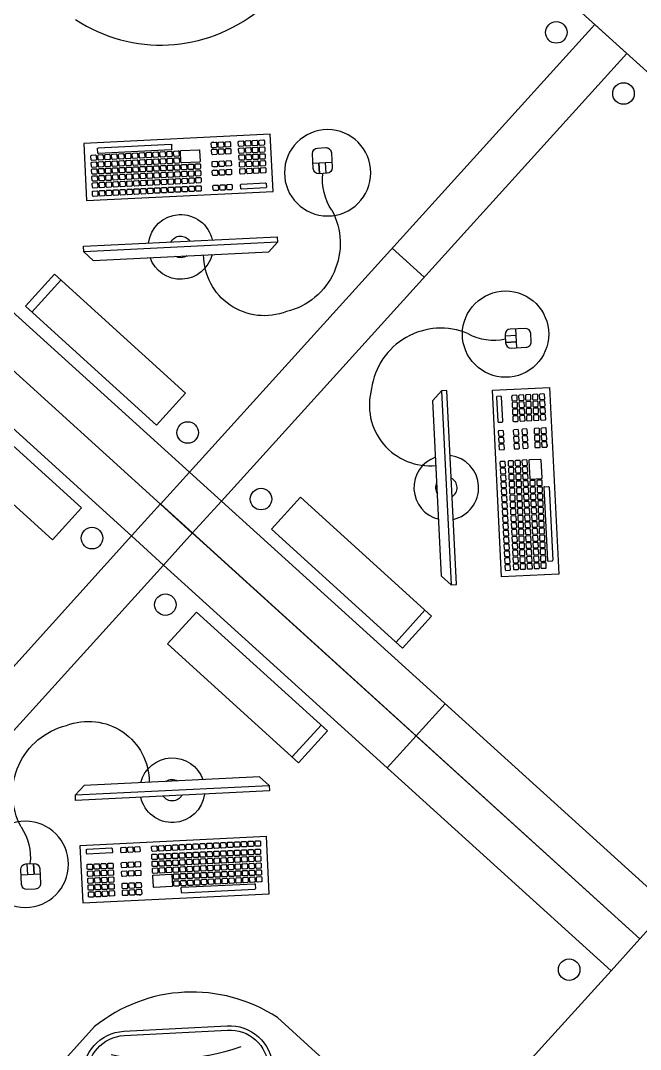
# Model space of a CAD drawing. Header units: millimetres. Extents: x 0 to 86.4, y -30.6 to 19.1.
# Drawn here: x 68.866 to 70.303, y -18.931 to -16.546 of the extents above; entities that cross this region are included whole.
import ezdxf

# ---------------------------------------------------------------- set-up
doc = ezdxf.new("R2010")
doc.units = ezdxf.units.MM
for name, color, linetype in [('AR-EQP', 1, 'Continuous'), ('AR-MOB', 2, 'Continuous'), ('ar-mobiliário 2012', 2, 'Continuous')]:
    doc.layers.add(name, color=color, linetype=linetype)

# ---------------------------------------------------------------- blocks, each defined once
blk = doc.blocks.new('CPU')
at = {"color": 1}
blk.add_line((1.1721, 1.0512), (1.1721, 0.9512), dxfattribs=at)
blk.add_lwpolyline([(0.7821, 0.9512), (1.1921, 0.9512), (1.1921, 1.0512), (0.7821, 1.0512)], close=True, dxfattribs=at)
blk = doc.blocks.new('frde3421')
at = {"color": 2}
for p, q in [((92.9866, 141.9747), (92.9521, 141.9747)), ((92.965, 141.9308), (92.965, 141.9747)), ((92.9396, 141.9622), (92.9396, 141.9433)), ((92.9396, 141.9599), (92.965, 141.9599)), ((92.9396, 141.9445), (92.965, 141.9445)), ((92.965, 141.9445), (92.9396, 141.9445)), ((92.9991, 141.9433), (92.9991, 141.9622)), ((92.9521, 141.9308), (92.9866, 141.9308)), ((92.7859, 141.8398), (92.7647, 141.8186)), ((92.9039, 141.4023), (92.9039, 141.8352)), ((92.9039, 141.8352), (93.0365, 141.8352)), ((93.0365, 141.8352), (93.0365, 141.4023)), ((92.7647, 141.411), (92.7647, 141.8186)), ((92.7859, 141.3898), (92.7647, 141.411)), ((93.0365, 141.4023), (92.9039, 141.4023))]:
    blk.add_line(p, q, dxfattribs=at)
at = {"color": 1}
for p, q in [((92.7984, 141.8398), (92.7859, 141.8398)), ((92.7859, 141.8398), (92.7859, 141.3898)), ((92.7984, 141.3898), (92.7984, 141.8398)), ((92.7859, 141.3898), (92.7984, 141.3898))]:
    blk.add_line(p, q, dxfattribs=at)
at = {"color": 252}
for p, q in [((92.9127, 141.8189), (92.9127, 141.7622)), ((92.9226, 141.8205), (92.9143, 141.8205)), ((92.9242, 141.7622), (92.9242, 141.8189)), ((92.9477, 141.8189), (92.9477, 141.8103)), ((92.9477, 141.8029), (92.9477, 141.7943)), ((92.9582, 141.8208), (92.9496, 141.8208)), ((92.9496, 141.8084), (92.9582, 141.8084)), ((92.9582, 141.8048), (92.9496, 141.8048)), ((92.9601, 141.8103), (92.9601, 141.8189)), ((92.9601, 141.7943), (92.9601, 141.8029)), ((92.9637, 141.8189), (92.9637, 141.8103)), ((92.9637, 141.8029), (92.9637, 141.7943)), ((92.9742, 141.8208), (92.9656, 141.8208)), ((92.9656, 141.8084), (92.9742, 141.8084)), ((92.9742, 141.8048), (92.9656, 141.8048)), ((92.9761, 141.8103), (92.9761, 141.8189)), ((92.9761, 141.7943), (92.9761, 141.8029)), ((92.9797, 141.8189), (92.9797, 141.8103)), ((92.9797, 141.8029), (92.9797, 141.7943)), ((92.9902, 141.8208), (92.9816, 141.8208)), ((92.9816, 141.8084), (92.9902, 141.8084)), ((92.9902, 141.8048), (92.9816, 141.8048)), ((92.9921, 141.8103), (92.9921, 141.8189)), ((92.9921, 141.7943), (92.9921, 141.8029)), ((92.9957, 141.8189), (92.9957, 141.8103)), ((92.9957, 141.8029), (92.9957, 141.7943)), ((93.0062, 141.8208), (92.9976, 141.8208)), ((92.9976, 141.8084), (93.0062, 141.8084)), ((93.0062, 141.8048), (92.9976, 141.8048)), ((93.0081, 141.8103), (93.0081, 141.8189)), ((93.0081, 141.7943), (93.0081, 141.8029)), ((93.0117, 141.8189), (93.0117, 141.8103)), ((93.0117, 141.8029), (93.0117, 141.7943)), ((93.0222, 141.8208), (93.0136, 141.8208)), ((93.0136, 141.8084), (93.0222, 141.8084)), ((93.0222, 141.8048), (93.0136, 141.8048)), ((93.0241, 141.8103), (93.0241, 141.8189)), ((93.0241, 141.7943), (93.0241, 141.8029)), ((92.9477, 141.7869), (92.9477, 141.7783)), ((92.9496, 141.7924), (92.9582, 141.7924)), ((92.9582, 141.7888), (92.9496, 141.7888)), ((92.9496, 141.7764), (92.9582, 141.7764)), ((92.9601, 141.7783), (92.9601, 141.7869)), ((92.9637, 141.7869), (92.9637, 141.7783)), ((92.9656, 141.7924), (92.9742, 141.7924)), ((92.9742, 141.7888), (92.9656, 141.7888)), ((92.9656, 141.7764), (92.9742, 141.7764)), ((92.9761, 141.7783), (92.9761, 141.7869)), ((92.9797, 141.7869), (92.9797, 141.7783)), ((92.9816, 141.7924), (92.9902, 141.7924)), ((92.9902, 141.7888), (92.9816, 141.7888)), ((92.9816, 141.7764), (92.9902, 141.7764)), ((92.9921, 141.7783), (92.9921, 141.7869)), ((92.9957, 141.7869), (92.9957, 141.7783)), ((92.9976, 141.7924), (93.0062, 141.7924)), ((93.0062, 141.7888), (92.9976, 141.7888)), ((92.9976, 141.7764), (93.0062, 141.7764)), ((93.0081, 141.7783), (93.0081, 141.7869)), ((93.0117, 141.7869), (93.0117, 141.7783)), ((93.0136, 141.7924), (93.0222, 141.7924)), ((93.0222, 141.7888), (93.0136, 141.7888)), ((93.0136, 141.7764), (93.0222, 141.7764)), ((93.0241, 141.7783), (93.0241, 141.7869)), ((92.9143, 141.7606), (92.9226, 141.7606)), ((92.9477, 141.7709), (92.9477, 141.7623)), ((92.9582, 141.7728), (92.9496, 141.7728)), ((92.9496, 141.7604), (92.9582, 141.7604)), ((92.9601, 141.7623), (92.9601, 141.7709)), ((92.9637, 141.7709), (92.9637, 141.7623)), ((92.9742, 141.7728), (92.9656, 141.7728)), ((92.9656, 141.7604), (92.9742, 141.7604)), ((92.9761, 141.7623), (92.9761, 141.7709)), ((92.9797, 141.7709), (92.9797, 141.7623)), ((92.9902, 141.7728), (92.9816, 141.7728)), ((92.9816, 141.7604), (92.9902, 141.7604)), ((92.9921, 141.7623), (92.9921, 141.7709)), ((92.9957, 141.7709), (92.9957, 141.7623)), ((93.0062, 141.7728), (92.9976, 141.7728)), ((92.9976, 141.7604), (93.0062, 141.7604)), ((93.0081, 141.7623), (93.0081, 141.7709)), ((93.0117, 141.7709), (93.0117, 141.7623)), ((93.0222, 141.7728), (93.0136, 141.7728)), ((93.0136, 141.7604), (93.0222, 141.7604)), ((93.0241, 141.7623), (93.0241, 141.7709)), ((92.9126, 141.739), (92.9126, 141.7304)), ((92.9231, 141.7409), (92.9145, 141.7409)), ((92.9145, 141.7285), (92.9231, 141.7285)), ((92.925, 141.7304), (92.925, 141.739)), ((92.9474, 141.7394), (92.9474, 141.7307)), ((92.9579, 141.7412), (92.9493, 141.7412)), ((92.9493, 141.7288), (92.9579, 141.7288)), ((92.9598, 141.7307), (92.9598, 141.7394)), ((92.9675, 141.7398), (92.9675, 141.7311)), ((92.978, 141.7417), (92.9694, 141.7417)), ((92.9694, 141.7292), (92.978, 141.7292)), ((92.9799, 141.7311), (92.9799, 141.7398)), ((92.9957, 141.7401), (92.9957, 141.7314)), ((93.0063, 141.742), (92.9976, 141.742)), ((92.9976, 141.7295), (93.0063, 141.7295)), ((93.0082, 141.7314), (93.0082, 141.7401)), ((93.0117, 141.7401), (93.0117, 141.7314)), ((93.0223, 141.742), (93.0136, 141.742)), ((93.0136, 141.7295), (93.0223, 141.7295)), ((93.0242, 141.7314), (93.0242, 141.7401)), ((92.9126, 141.723), (92.9126, 141.7144)), ((92.9126, 141.707), (92.9126, 141.6984)), ((92.9231, 141.7249), (92.9145, 141.7249)), ((92.9145, 141.7125), (92.9231, 141.7125)), ((92.9231, 141.7089), (92.9145, 141.7089)), ((92.925, 141.7144), (92.925, 141.723)), ((92.925, 141.6984), (92.925, 141.707)), ((92.9474, 141.7234), (92.9474, 141.7147)), ((92.9474, 141.7074), (92.9474, 141.6987)), ((92.9579, 141.7252), (92.9493, 141.7252)), ((92.9493, 141.7128), (92.9579, 141.7128)), ((92.9579, 141.7092), (92.9493, 141.7092)), ((92.9598, 141.7147), (92.9598, 141.7234)), ((92.9598, 141.6987), (92.9598, 141.7074)), ((92.9675, 141.7238), (92.9675, 141.7151)), ((92.9675, 141.7078), (92.9675, 141.6991)), ((92.978, 141.7257), (92.9694, 141.7257)), ((92.9694, 141.7132), (92.978, 141.7132)), ((92.978, 141.7097), (92.9694, 141.7097)), ((92.9799, 141.7151), (92.9799, 141.7238)), ((92.9799, 141.6991), (92.9799, 141.7078)), ((92.9957, 141.7241), (92.9957, 141.7154)), ((92.9957, 141.7081), (92.9957, 141.6994)), ((93.0063, 141.726), (92.9976, 141.726)), ((92.9976, 141.7135), (93.0063, 141.7135)), ((93.0063, 141.71), (92.9976, 141.71)), ((93.0082, 141.7154), (93.0082, 141.7241)), ((93.0082, 141.6994), (93.0082, 141.7081)), ((93.0117, 141.7241), (93.0117, 141.7154)), ((93.0117, 141.7081), (93.0117, 141.6994)), ((93.0223, 141.726), (93.0136, 141.726)), ((93.0136, 141.7135), (93.0223, 141.7135)), ((93.0223, 141.71), (93.0136, 141.71)), ((93.0242, 141.7154), (93.0242, 141.7241)), ((93.0242, 141.6994), (93.0242, 141.7081)), ((92.9145, 141.6965), (92.9231, 141.6965)), ((92.9493, 141.6968), (92.9579, 141.6968)), ((92.9694, 141.6972), (92.978, 141.6972)), ((92.9976, 141.6975), (93.0063, 141.6975)), ((93.0117, 141.7037), (93.0117, 141.6994)), ((93.0136, 141.6975), (93.0223, 141.6975)), ((93.0242, 141.7037), (93.0242, 141.6994)), ((92.9128, 141.6673), (92.9128, 141.6586)), ((92.9234, 141.6692), (92.9147, 141.6692)), ((92.9147, 141.6567), (92.9234, 141.6567)), ((92.9253, 141.6586), (92.9253, 141.6673)), ((92.932, 141.668), (92.932, 141.6594)), ((92.9425, 141.6699), (92.9339, 141.6699)), ((92.9339, 141.6575), (92.9425, 141.6575)), ((92.9444, 141.6594), (92.9444, 141.668)), ((92.948, 141.668), (92.948, 141.6594)), ((92.9585, 141.6699), (92.9499, 141.6699)), ((92.9499, 141.6575), (92.9585, 141.6575)), ((92.9604, 141.6594), (92.9604, 141.668)), ((92.964, 141.668), (92.964, 141.6594)), ((92.9745, 141.6699), (92.9659, 141.6699)), ((92.9659, 141.6575), (92.9745, 141.6575)), ((92.9764, 141.6594), (92.9764, 141.668)), ((92.9801, 141.6681), (92.9801, 141.6269)), ((93.0072, 141.6697), (92.9817, 141.6697)), ((93.0088, 141.6269), (93.0088, 141.6681)), ((92.9128, 141.6513), (92.9128, 141.6426)), ((92.9128, 141.6353), (92.9128, 141.6266)), ((92.9234, 141.6532), (92.9147, 141.6532)), ((92.9147, 141.6407), (92.9234, 141.6407)), ((92.9234, 141.6372), (92.9147, 141.6372)), ((92.9253, 141.6426), (92.9253, 141.6513)), ((92.9253, 141.6266), (92.9253, 141.6353)), ((92.932, 141.652), (92.932, 141.6434)), ((92.932, 141.636), (92.932, 141.6274)), ((92.9425, 141.6539), (92.9339, 141.6539)), ((92.9339, 141.6415), (92.9425, 141.6415)), ((92.9425, 141.6379), (92.9339, 141.6379)), ((92.9444, 141.6434), (92.9444, 141.652)), ((92.9444, 141.6274), (92.9444, 141.636)), ((92.948, 141.652), (92.948, 141.6434)), ((92.948, 141.636), (92.948, 141.6274)), ((92.9585, 141.6539), (92.9499, 141.6539)), ((92.9499, 141.6415), (92.9585, 141.6415)), ((92.9585, 141.6379), (92.9499, 141.6379)), ((92.9604, 141.6434), (92.9604, 141.652)), ((92.9604, 141.6274), (92.9604, 141.636)), ((92.964, 141.652), (92.964, 141.6434)), ((92.964, 141.636), (92.964, 141.6274)), ((92.9745, 141.6539), (92.9659, 141.6539)), ((92.9659, 141.6415), (92.9745, 141.6415)), ((92.9745, 141.6379), (92.9659, 141.6379)), ((92.9764, 141.6434), (92.9764, 141.652)), ((92.9764, 141.6274), (92.9764, 141.636)), ((92.9128, 141.6193), (92.9128, 141.6106)), ((92.9147, 141.6247), (92.9234, 141.6247)), ((92.9234, 141.6212), (92.9147, 141.6212)), ((92.9253, 141.6106), (92.9253, 141.6193)), ((92.932, 141.62), (92.932, 141.6114)), ((92.9339, 141.6255), (92.9425, 141.6255)), ((92.9425, 141.6219), (92.9339, 141.6219)), ((92.9339, 141.6095), (92.9425, 141.6095)), ((92.9444, 141.6114), (92.9444, 141.62)), ((92.948, 141.62), (92.948, 141.6114)), ((92.9499, 141.6255), (92.9585, 141.6255)), ((92.9585, 141.6219), (92.9499, 141.6219)), ((92.9499, 141.6095), (92.9585, 141.6095)), ((92.9604, 141.6114), (92.9604, 141.62)), ((92.964, 141.62), (92.964, 141.6114)), ((92.9659, 141.6255), (92.9745, 141.6255)), ((92.9745, 141.6219), (92.9659, 141.6219)), ((92.9659, 141.6095), (92.9745, 141.6095)), ((92.9764, 141.6114), (92.9764, 141.62)), ((92.98, 141.62), (92.98, 141.6114)), ((92.9817, 141.6253), (93.0072, 141.6253)), ((92.9905, 141.6219), (92.9819, 141.6219)), ((92.9819, 141.6095), (92.9905, 141.6095)), ((92.9924, 141.6114), (92.9924, 141.62)), ((92.996, 141.62), (92.996, 141.6114)), ((93.0065, 141.6219), (92.9979, 141.6219)), ((92.9979, 141.6095), (93.0065, 141.6095)), ((93.0084, 141.6114), (93.0084, 141.62)), ((92.9128, 141.6033), (92.9128, 141.5946)), ((92.9128, 141.5873), (92.9128, 141.5786)), ((92.9147, 141.6087), (92.9234, 141.6087)), ((92.9234, 141.6052), (92.9147, 141.6052)), ((92.9147, 141.5927), (92.9234, 141.5927)), ((92.9234, 141.5892), (92.9147, 141.5892)), ((92.9253, 141.5946), (92.9253, 141.6033)), ((92.9253, 141.5786), (92.9253, 141.5873)), ((92.932, 141.604), (92.932, 141.5954)), ((92.932, 141.588), (92.932, 141.5794)), ((92.9425, 141.6059), (92.9339, 141.6059)), ((92.9339, 141.5935), (92.9425, 141.5935)), ((92.9425, 141.5899), (92.9339, 141.5899)), ((92.9444, 141.5954), (92.9444, 141.604)), ((92.9444, 141.5794), (92.9444, 141.588)), ((92.948, 141.604), (92.948, 141.5954)), ((92.948, 141.588), (92.948, 141.5794)), ((92.9585, 141.6059), (92.9499, 141.6059)), ((92.9499, 141.5935), (92.9585, 141.5935)), ((92.9585, 141.5899), (92.9499, 141.5899)), ((92.9604, 141.5954), (92.9604, 141.604)), ((92.9604, 141.5794), (92.9604, 141.588)), ((92.964, 141.604), (92.964, 141.5954)), ((92.964, 141.588), (92.964, 141.5794)), ((92.9745, 141.6059), (92.9659, 141.6059)), ((92.9659, 141.5935), (92.9745, 141.5935)), ((92.9745, 141.5899), (92.9659, 141.5899)), ((92.9764, 141.5954), (92.9764, 141.604)), ((92.9764, 141.5794), (92.9764, 141.588)), ((92.98, 141.604), (92.98, 141.5954)), ((92.98, 141.588), (92.98, 141.5794)), ((92.9905, 141.6059), (92.9819, 141.6059)), ((92.9819, 141.5935), (92.9905, 141.5935)), ((92.9905, 141.5899), (92.9819, 141.5899)), ((92.9924, 141.5954), (92.9924, 141.604)), ((92.9924, 141.5794), (92.9924, 141.588)), ((92.996, 141.604), (92.996, 141.5954)), ((92.996, 141.588), (92.996, 141.5794)), ((93.0065, 141.6059), (92.9979, 141.6059)), ((92.9979, 141.5935), (93.0065, 141.5935)), ((93.0065, 141.5899), (92.9979, 141.5899)), ((93.0022, 141.6059), (93.0065, 141.6059)), ((93.0084, 141.5954), (93.0084, 141.604)), ((93.0084, 141.5794), (93.0084, 141.588)), ((93.0117, 141.6043), (93.0117, 141.4351)), ((93.0133, 141.6059), (93.0226, 141.6059)), ((93.0242, 141.6043), (93.0242, 141.4351)), ((92.9128, 141.5713), (92.9128, 141.5626)), ((92.9147, 141.5767), (92.9234, 141.5767)), ((92.9234, 141.5732), (92.9147, 141.5732)), ((92.9253, 141.5626), (92.9253, 141.5713)), ((92.932, 141.572), (92.932, 141.5634)), ((92.9339, 141.5775), (92.9425, 141.5775)), ((92.9425, 141.5739), (92.9339, 141.5739)), ((92.9339, 141.5615), (92.9425, 141.5615)), ((92.9444, 141.5634), (92.9444, 141.572)), ((92.948, 141.572), (92.948, 141.5634)), ((92.9499, 141.5775), (92.9585, 141.5775)), ((92.9585, 141.5739), (92.9499, 141.5739)), ((92.9499, 141.5615), (92.9585, 141.5615)), ((92.9604, 141.5634), (92.9604, 141.572)), ((92.964, 141.572), (92.964, 141.5634)), ((92.9659, 141.5775), (92.9745, 141.5775)), ((92.9745, 141.5739), (92.9659, 141.5739)), ((92.9659, 141.5615), (92.9745, 141.5615)), ((92.9764, 141.5634), (92.9764, 141.572)), ((92.98, 141.572), (92.98, 141.5634)), ((92.9819, 141.5775), (92.9905, 141.5775)), ((92.9905, 141.5739), (92.9819, 141.5739)), ((92.9819, 141.5615), (92.9905, 141.5615)), ((92.9924, 141.5634), (92.9924, 141.572)), ((92.996, 141.572), (92.996, 141.5634)), ((92.9979, 141.5775), (93.0065, 141.5775)), ((93.0065, 141.5739), (92.9979, 141.5739)), ((92.9979, 141.5615), (93.0065, 141.5615)), ((93.0084, 141.5634), (93.0084, 141.572)), ((92.9128, 141.5553), (92.9128, 141.5466)), ((92.9128, 141.5393), (92.9128, 141.5306)), ((92.9147, 141.5607), (92.9234, 141.5607)), ((92.9234, 141.5572), (92.9147, 141.5572)), ((92.9147, 141.5447), (92.9234, 141.5447)), ((92.9234, 141.5412), (92.9147, 141.5412)), ((92.9253, 141.5466), (92.9253, 141.5553)), ((92.9253, 141.5306), (92.9253, 141.5393)), ((92.932, 141.556), (92.932, 141.5474)), ((92.932, 141.54), (92.932, 141.5314)), ((92.9425, 141.5579), (92.9339, 141.5579)), ((92.9339, 141.5455), (92.9425, 141.5455)), ((92.9425, 141.5419), (92.9339, 141.5419)), ((92.9444, 141.5474), (92.9444, 141.556)), ((92.9444, 141.5314), (92.9444, 141.54)), ((92.948, 141.556), (92.948, 141.5474)), ((92.948, 141.54), (92.948, 141.5314)), ((92.9585, 141.5579), (92.9499, 141.5579)), ((92.9499, 141.5455), (92.9585, 141.5455)), ((92.9585, 141.5419), (92.9499, 141.5419)), ((92.9604, 141.5474), (92.9604, 141.556)), ((92.9604, 141.5314), (92.9604, 141.54)), ((92.964, 141.556), (92.964, 141.5474)), ((92.964, 141.54), (92.964, 141.5314)), ((92.9745, 141.5579), (92.9659, 141.5579)), ((92.9659, 141.5455), (92.9745, 141.5455)), ((92.9745, 141.5419), (92.9659, 141.5419)), ((92.9764, 141.5474), (92.9764, 141.556)), ((92.9764, 141.5314), (92.9764, 141.54)), ((92.98, 141.556), (92.98, 141.5474)), ((92.98, 141.54), (92.98, 141.5314)), ((92.9905, 141.5579), (92.9819, 141.5579)), ((92.9819, 141.5455), (92.9905, 141.5455)), ((92.9905, 141.5419), (92.9819, 141.5419)), ((92.9924, 141.5474), (92.9924, 141.556)), ((92.9924, 141.5314), (92.9924, 141.54)), ((92.996, 141.556), (92.996, 141.5474)), ((92.996, 141.54), (92.996, 141.5314)), ((93.0065, 141.5579), (92.9979, 141.5579)), ((92.9979, 141.5455), (93.0065, 141.5455)), ((93.0065, 141.5419), (92.9979, 141.5419)), ((93.0084, 141.5474), (93.0084, 141.556)), ((93.0084, 141.5314), (93.0084, 141.54)), ((92.9128, 141.5233), (92.9128, 141.5146)), ((92.9147, 141.5287), (92.9234, 141.5287)), ((92.9234, 141.5252), (92.9147, 141.5252)), ((92.9253, 141.5146), (92.9253, 141.5233)), ((92.932, 141.524), (92.932, 141.5154)), ((92.9339, 141.5295), (92.9425, 141.5295)), ((92.9425, 141.5259), (92.9339, 141.5259)), ((92.9444, 141.5154), (92.9444, 141.524)), ((92.948, 141.524), (92.948, 141.5154)), ((92.9499, 141.5295), (92.9585, 141.5295)), ((92.9585, 141.5259), (92.9499, 141.5259)), ((92.9604, 141.5154), (92.9604, 141.524)), ((92.964, 141.524), (92.964, 141.5154)), ((92.9659, 141.5295), (92.9745, 141.5295)), ((92.9745, 141.5259), (92.9659, 141.5259)), ((92.9764, 141.5154), (92.9764, 141.524)), ((92.98, 141.524), (92.98, 141.5154)), ((92.9819, 141.5295), (92.9905, 141.5295)), ((92.9905, 141.5259), (92.9819, 141.5259)), ((92.9924, 141.5154), (92.9924, 141.524)), ((92.996, 141.524), (92.996, 141.5154)), ((92.9979, 141.5295), (93.0065, 141.5295)), ((93.0065, 141.5259), (92.9979, 141.5259)), ((93.0084, 141.5154), (93.0084, 141.524)), ((92.9128, 141.5073), (92.9128, 141.4986)), ((92.9128, 141.4913), (92.9128, 141.4826)), ((92.9147, 141.5127), (92.9234, 141.5127)), ((92.9234, 141.5092), (92.9147, 141.5092)), ((92.9147, 141.4967), (92.9234, 141.4967)), ((92.9234, 141.4932), (92.9147, 141.4932)), ((92.9253, 141.4986), (92.9253, 141.5073)), ((92.9253, 141.4826), (92.9253, 141.4913)), ((92.932, 141.508), (92.932, 141.4994)), ((92.932, 141.492), (92.932, 141.4834)), ((92.9339, 141.5135), (92.9425, 141.5135)), ((92.9425, 141.5099), (92.9339, 141.5099)), ((92.9339, 141.4975), (92.9425, 141.4975)), ((92.9425, 141.4939), (92.9339, 141.4939)), ((92.9444, 141.4994), (92.9444, 141.508)), ((92.9444, 141.4834), (92.9444, 141.492)), ((92.948, 141.508), (92.948, 141.4994)), ((92.948, 141.492), (92.948, 141.4834)), ((92.9499, 141.5135), (92.9585, 141.5135)), ((92.9585, 141.5099), (92.9499, 141.5099)), ((92.9499, 141.4975), (92.9585, 141.4975)), ((92.9585, 141.4939), (92.9499, 141.4939)), ((92.9604, 141.4994), (92.9604, 141.508)), ((92.9604, 141.4834), (92.9604, 141.492)), ((92.964, 141.508), (92.964, 141.4994)), ((92.964, 141.492), (92.964, 141.4834)), ((92.9659, 141.5135), (92.9745, 141.5135)), ((92.9745, 141.5099), (92.9659, 141.5099)), ((92.9659, 141.4975), (92.9745, 141.4975)), ((92.9745, 141.4939), (92.9659, 141.4939)), ((92.9764, 141.4994), (92.9764, 141.508)), ((92.9764, 141.4834), (92.9764, 141.492)), ((92.98, 141.508), (92.98, 141.4994)), ((92.98, 141.492), (92.98, 141.4834)), ((92.9819, 141.5135), (92.9905, 141.5135)), ((92.9905, 141.5099), (92.9819, 141.5099)), ((92.9819, 141.4975), (92.9905, 141.4975)), ((92.9905, 141.4939), (92.9819, 141.4939)), ((92.9924, 141.4994), (92.9924, 141.508)), ((92.9924, 141.4834), (92.9924, 141.492)), ((92.996, 141.508), (92.996, 141.4994)), ((92.996, 141.492), (92.996, 141.4834)), ((92.9979, 141.5135), (93.0065, 141.5135)), ((93.0065, 141.5099), (92.9979, 141.5099)), ((92.9979, 141.4975), (93.0065, 141.4975)), ((93.0065, 141.4939), (92.9979, 141.4939)), ((93.0084, 141.4994), (93.0084, 141.508)), ((93.0084, 141.4834), (93.0084, 141.492)), ((92.9128, 141.4753), (92.9128, 141.4666)), ((92.9147, 141.4807), (92.9234, 141.4807)), ((92.9234, 141.4772), (92.9147, 141.4772)), ((92.9253, 141.4666), (92.9253, 141.4753)), ((92.932, 141.476), (92.932, 141.4674)), ((92.9339, 141.4815), (92.9425, 141.4815)), ((92.9425, 141.4779), (92.9339, 141.4779)), ((92.9444, 141.4674), (92.9444, 141.476)), ((92.948, 141.476), (92.948, 141.4674)), ((92.9499, 141.4815), (92.9585, 141.4815)), ((92.9585, 141.4779), (92.9499, 141.4779)), ((92.9604, 141.4674), (92.9604, 141.476)), ((92.964, 141.476), (92.964, 141.4674)), ((92.9659, 141.4815), (92.9745, 141.4815)), ((92.9745, 141.4779), (92.9659, 141.4779)), ((92.9764, 141.4674), (92.9764, 141.476)), ((92.98, 141.476), (92.98, 141.4674)), ((92.9819, 141.4815), (92.9905, 141.4815)), ((92.9905, 141.4779), (92.9819, 141.4779)), ((92.9924, 141.4674), (92.9924, 141.476)), ((92.996, 141.476), (92.996, 141.4674)), ((92.9979, 141.4815), (93.0065, 141.4815)), ((93.0065, 141.4779), (92.9979, 141.4779)), ((93.0084, 141.4674), (93.0084, 141.476)), ((92.9128, 141.4593), (92.9128, 141.4506)), ((92.9128, 141.4433), (92.9128, 141.4346)), ((92.9147, 141.4647), (92.9234, 141.4647)), ((92.9234, 141.4612), (92.9147, 141.4612)), ((92.9147, 141.4487), (92.9234, 141.4487)), ((92.9234, 141.4452), (92.9147, 141.4452)), ((92.9253, 141.4506), (92.9253, 141.4593)), ((92.9253, 141.4346), (92.9253, 141.4433)), ((92.932, 141.46), (92.932, 141.4514)), ((92.932, 141.444), (92.932, 141.4354)), ((92.9339, 141.4655), (92.9425, 141.4655)), ((92.9425, 141.4619), (92.9339, 141.4619)), ((92.9339, 141.4495), (92.9425, 141.4495)), ((92.9425, 141.4459), (92.9339, 141.4459)), ((92.9444, 141.4514), (92.9444, 141.46)), ((92.9444, 141.4354), (92.9444, 141.444)), ((92.948, 141.46), (92.948, 141.4514)), ((92.948, 141.444), (92.948, 141.4354)), ((92.9499, 141.4655), (92.9585, 141.4655)), ((92.9585, 141.4619), (92.9499, 141.4619)), ((92.9499, 141.4495), (92.9585, 141.4495)), ((92.9585, 141.4459), (92.9499, 141.4459)), ((92.9604, 141.4514), (92.9604, 141.46)), ((92.9604, 141.4354), (92.9604, 141.444)), ((92.964, 141.46), (92.964, 141.4514)), ((92.964, 141.444), (92.964, 141.4354)), ((92.9659, 141.4655), (92.9745, 141.4655)), ((92.9745, 141.4619), (92.9659, 141.4619)), ((92.9659, 141.4495), (92.9745, 141.4495)), ((92.9745, 141.4459), (92.9659, 141.4459)), ((92.9764, 141.4514), (92.9764, 141.46)), ((92.9764, 141.4354), (92.9764, 141.444)), ((92.98, 141.46), (92.98, 141.4514)), ((92.98, 141.444), (92.98, 141.4354)), ((92.9819, 141.4655), (92.9905, 141.4655)), ((92.9905, 141.4619), (92.9819, 141.4619)), ((92.9819, 141.4495), (92.9905, 141.4495)), ((92.9905, 141.4459), (92.9819, 141.4459)), ((92.9924, 141.4514), (92.9924, 141.46)), ((92.9924, 141.4354), (92.9924, 141.444)), ((92.996, 141.46), (92.996, 141.4514)), ((92.996, 141.444), (92.996, 141.4354)), ((92.9979, 141.4655), (93.0065, 141.4655)), ((93.0065, 141.4619), (92.9979, 141.4619)), ((92.9979, 141.4495), (93.0065, 141.4495)), ((93.0065, 141.4459), (92.9979, 141.4459)), ((93.0084, 141.4514), (93.0084, 141.46)), ((93.0084, 141.4354), (93.0084, 141.444)), ((92.9128, 141.4273), (92.9128, 141.4186)), ((92.9147, 141.4327), (92.9234, 141.4327)), ((92.9234, 141.4292), (92.9147, 141.4292)), ((92.9253, 141.4186), (92.9253, 141.4273)), ((92.932, 141.428), (92.932, 141.4194)), ((92.9339, 141.4335), (92.9425, 141.4335)), ((92.9425, 141.4299), (92.9339, 141.4299)), ((92.9444, 141.4194), (92.9444, 141.428)), ((92.948, 141.428), (92.948, 141.4194)), ((92.9499, 141.4335), (92.9585, 141.4335)), ((92.9585, 141.4299), (92.9499, 141.4299)), ((92.9604, 141.4194), (92.9604, 141.428)), ((92.964, 141.428), (92.964, 141.4194)), ((92.9659, 141.4335), (92.9745, 141.4335)), ((92.9745, 141.4299), (92.9659, 141.4299)), ((92.9764, 141.4194), (92.9764, 141.428)), ((92.98, 141.428), (92.98, 141.4194)), ((92.9819, 141.4335), (92.9905, 141.4335)), ((92.9905, 141.4299), (92.9819, 141.4299)), ((92.9924, 141.4194), (92.9924, 141.428)), ((92.996, 141.428), (92.996, 141.4194)), ((92.9979, 141.4335), (93.0065, 141.4335)), ((93.0065, 141.4299), (92.9979, 141.4299)), ((93.0022, 141.4335), (93.0065, 141.4335)), ((93.0084, 141.4194), (93.0084, 141.428)), ((93.0133, 141.4335), (93.0226, 141.4335)), ((92.9147, 141.4167), (92.9234, 141.4167)), ((92.9339, 141.4175), (92.9425, 141.4175)), ((92.9499, 141.4175), (92.9585, 141.4175)), ((92.9659, 141.4175), (92.9745, 141.4175)), ((92.9819, 141.4175), (92.9905, 141.4175)), ((92.9979, 141.4175), (93.0065, 141.4175))]:
    blk.add_line(p, q, dxfattribs=at)
at = {"color": 1}
blk.add_circle((92.9407, 141.9636), 0.1, dxfattribs=at)
at = {"color": 2}
for centre, radius, start, end in [((92.7839, 141.8225), 0.1625, 64.57, 169.2723), ((92.9183, 142.0742), 0.1233, 238.3701, 279.9545), ((92.9521, 141.9622), 0.0125, 90, 180), ((92.9866, 141.9622), 0.0125, 0, 90), ((92.9521, 141.9433), 0.0125, 180, 270), ((92.9866, 141.9433), 0.0125, 270, 0), ((92.7577, 141.8079), 0.1408, 161.4247, 272.8411)]:
    blk.add_arc(centre, radius, start, end, dxfattribs=at)
at = {"color": 252}
for centre, radius, start, end in [((92.9143, 141.8189), 0.0016, 90, 180), ((92.9226, 141.8189), 0.0016, 0, 90), ((92.9496, 141.8189), 0.00189, 90, 180), ((92.9496, 141.8103), 0.00189, 180, 270), ((92.9496, 141.8029), 0.00189, 90, 180), ((92.9582, 141.8189), 0.00189, 0, 90), ((92.9582, 141.8103), 0.00189, 270, 0), ((92.9582, 141.8029), 0.00189, 0, 90), ((92.9656, 141.8189), 0.00189, 90, 180), ((92.9656, 141.8103), 0.00189, 180, 270), ((92.9656, 141.8029), 0.00189, 90, 180), ((92.9742, 141.8189), 0.00189, 0, 90), ((92.9742, 141.8103), 0.00189, 270, 360), ((92.9742, 141.8029), 0.00189, 0, 90), ((92.9816, 141.8189), 0.00189, 90, 180), ((92.9816, 141.8103), 0.00189, 180, 270), ((92.9816, 141.8029), 0.00189, 90, 180), ((92.9902, 141.8189), 0.00189, 0, 90), ((92.9902, 141.8103), 0.00189, 270, 360), ((92.9902, 141.8029), 0.00189, 0, 90), ((92.9976, 141.8189), 0.00189, 90, 180), ((92.9976, 141.8103), 0.00189, 180, 270), ((92.9976, 141.8029), 0.00189, 90, 180), ((93.0062, 141.8189), 0.00189, 0, 90), ((93.0062, 141.8103), 0.00189, 270, 0), ((93.0062, 141.8029), 0.00189, 0, 90), ((93.0136, 141.8189), 0.00189, 90, 180), ((93.0136, 141.8103), 0.00189, 180, 270), ((93.0136, 141.8029), 0.00189, 90, 180), ((93.0222, 141.8189), 0.00189, 360, 90), ((93.0222, 141.8103), 0.00189, 270, 0), ((93.0222, 141.8029), 0.00189, 360, 90), ((92.9496, 141.7943), 0.00189, 180, 270), ((92.9496, 141.7869), 0.00189, 90, 180), ((92.9496, 141.7783), 0.00189, 180, 270), ((92.9582, 141.7943), 0.00189, 270, 0), ((92.9582, 141.7869), 0.00189, 0, 90), ((92.9582, 141.7783), 0.00189, 270, 360), ((92.9656, 141.7943), 0.00189, 180, 270), ((92.9656, 141.7869), 0.00189, 90, 180), ((92.9656, 141.7783), 0.00189, 180, 270), ((92.9742, 141.7943), 0.00189, 270, 0), ((92.9742, 141.7869), 0.00189, 0, 90), ((92.9742, 141.7783), 0.00189, 270, 0), ((92.9816, 141.7943), 0.00189, 180, 270), ((92.9816, 141.7869), 0.00189, 90, 180), ((92.9816, 141.7783), 0.00189, 180, 270), ((92.9902, 141.7943), 0.00189, 270, 0), ((92.9902, 141.7869), 0.00189, 0, 90), ((92.9902, 141.7783), 0.00189, 270, 360), ((92.9976, 141.7943), 0.00189, 180, 270), ((92.9976, 141.7869), 0.00189, 90, 180), ((92.9976, 141.7783), 0.00189, 180, 270), ((93.0062, 141.7943), 0.00189, 270, 0), ((93.0062, 141.7869), 0.00189, 0, 90), ((93.0062, 141.7783), 0.00189, 270, 360), ((93.0136, 141.7943), 0.00189, 180, 270), ((93.0136, 141.7869), 0.00189, 90, 180), ((93.0136, 141.7783), 0.00189, 180, 270), ((93.0222, 141.7943), 0.00189, 270, 0), ((93.0222, 141.7869), 0.00189, 360, 90), ((93.0222, 141.7783), 0.00189, 270, 0), ((92.9143, 141.7622), 0.0016, 180, 270), ((92.9226, 141.7622), 0.0016, 270, 0), ((92.9496, 141.7709), 0.00189, 90, 180), ((92.9496, 141.7623), 0.00189, 180, 270), ((92.9582, 141.7709), 0.00189, 360, 90), ((92.9582, 141.7623), 0.00189, 270, 0), ((92.9656, 141.7709), 0.00189, 90, 180), ((92.9656, 141.7623), 0.00189, 180, 270), ((92.9742, 141.7709), 0.00189, 0, 90), ((92.9742, 141.7623), 0.00189, 270, 0), ((92.9816, 141.7709), 0.00189, 90, 180), ((92.9816, 141.7623), 0.00189, 180, 270), ((92.9902, 141.7709), 0.00189, 0, 90), ((92.9902, 141.7623), 0.00189, 270, 360), ((92.9976, 141.7709), 0.00189, 90, 180), ((92.9976, 141.7623), 0.00189, 180, 270), ((93.0062, 141.7709), 0.00189, 360, 90), ((93.0062, 141.7623), 0.00189, 270, 360), ((93.0136, 141.7709), 0.00189, 90, 180), ((93.0136, 141.7623), 0.00189, 180, 270), ((93.0222, 141.7709), 0.00189, 360, 90), ((93.0222, 141.7623), 0.00189, 270, 360), ((92.9145, 141.739), 0.00189, 90, 180), ((92.9145, 141.7304), 0.00189, 180, 270), ((92.9231, 141.739), 0.00189, 0, 90), ((92.9231, 141.7304), 0.00189, 270, 360), ((92.9493, 141.7394), 0.00189, 90, 180), ((92.9493, 141.7307), 0.00189, 180, 270), ((92.9579, 141.7394), 0.00189, 360, 90), ((92.9579, 141.7307), 0.00189, 270, 0), ((92.9694, 141.7398), 0.00189, 90, 180), ((92.9694, 141.7311), 0.00189, 180, 270), ((92.978, 141.7398), 0.00189, 0, 90), ((92.978, 141.7311), 0.00189, 270, 360), ((92.9976, 141.7401), 0.00189, 90, 180), ((92.9976, 141.7314), 0.00189, 180, 270), ((93.0063, 141.7401), 0.00189, 0, 90), ((93.0063, 141.7314), 0.00189, 270, 0), ((93.0136, 141.7401), 0.00189, 90, 180), ((93.0136, 141.7314), 0.00189, 180, 270), ((93.0223, 141.7401), 0.00189, 360, 90), ((93.0223, 141.7314), 0.00189, 270, 0), ((92.9145, 141.723), 0.00189, 90, 180), ((92.9145, 141.7144), 0.00189, 180, 270), ((92.9145, 141.707), 0.00189, 90, 180), ((92.9231, 141.723), 0.00189, 0, 90), ((92.9231, 141.7144), 0.00189, 270, 360), ((92.9231, 141.707), 0.00189, 0, 90), ((92.9493, 141.7234), 0.00189, 90, 180), ((92.9493, 141.7147), 0.00189, 180, 270), ((92.9493, 141.7074), 0.00189, 90, 180), ((92.9579, 141.7234), 0.00189, 0, 90), ((92.9579, 141.7147), 0.00189, 270, 0), ((92.9579, 141.7074), 0.00189, 0, 90), ((92.9694, 141.7238), 0.00189, 90, 180), ((92.9694, 141.7151), 0.00189, 180, 270), ((92.9694, 141.7078), 0.00189, 90, 180), ((92.978, 141.7238), 0.00189, 0, 90), ((92.978, 141.7151), 0.00189, 270, 360), ((92.978, 141.7078), 0.00189, 0, 90), ((92.9976, 141.7241), 0.00189, 90, 180), ((92.9976, 141.7154), 0.00189, 180, 270), ((92.9976, 141.7081), 0.00189, 90, 180), ((93.0063, 141.7241), 0.00189, 0, 90), ((93.0063, 141.7154), 0.00189, 270, 0), ((93.0063, 141.7081), 0.00189, 0, 90), ((93.0136, 141.7241), 0.00189, 90, 180), ((93.0136, 141.7154), 0.00189, 180, 270), ((93.0136, 141.7081), 0.00189, 90, 180), ((93.0223, 141.7241), 0.00189, 0, 90), ((93.0223, 141.7154), 0.00189, 270, 0), ((93.0223, 141.7081), 0.00189, 360, 90), ((92.9145, 141.6984), 0.00189, 180, 270), ((92.9231, 141.6984), 0.00189, 270, 360), ((92.9493, 141.6987), 0.00189, 180, 270), ((92.9579, 141.6987), 0.00189, 270, 0), ((92.9694, 141.6991), 0.00189, 180, 270), ((92.978, 141.6991), 0.00189, 270, 360), ((92.9976, 141.6994), 0.00189, 180, 270), ((93.0063, 141.6994), 0.00189, 270, 0), ((93.0136, 141.6994), 0.00189, 180, 270), ((93.0223, 141.6994), 0.00189, 270, 0), ((92.9147, 141.6673), 0.00189, 90, 180), ((92.9147, 141.6586), 0.00189, 180, 270), ((92.9234, 141.6673), 0.00189, 0, 90), ((92.9234, 141.6586), 0.00189, 270, 0), ((92.9339, 141.668), 0.00189, 90, 180), ((92.9339, 141.6594), 0.00189, 180, 270), ((92.9425, 141.668), 0.00189, 0, 90), ((92.9425, 141.6594), 0.00189, 270, 360), ((92.9499, 141.668), 0.00189, 90, 180), ((92.9499, 141.6594), 0.00189, 180, 270), ((92.9585, 141.668), 0.00189, 360, 90), ((92.9585, 141.6594), 0.00189, 270, 0), ((92.9659, 141.668), 0.00189, 90, 180), ((92.9659, 141.6594), 0.00189, 180, 270), ((92.9745, 141.668), 0.00189, 0, 90), ((92.9745, 141.6594), 0.00189, 270, 0), ((92.9817, 141.6681), 0.0016, 90, 180), ((93.0072, 141.6681), 0.0016, 0, 90), ((92.9147, 141.6513), 0.00189, 90, 180), ((92.9147, 141.6426), 0.00189, 180, 270), ((92.9147, 141.6353), 0.00189, 90, 180), ((92.9234, 141.6513), 0.00189, 0, 90), ((92.9234, 141.6426), 0.00189, 270, 360), ((92.9234, 141.6353), 0.00189, 0, 90), ((92.9339, 141.652), 0.00189, 90, 180), ((92.9339, 141.6434), 0.00189, 180, 270), ((92.9339, 141.636), 0.00189, 90, 180), ((92.9425, 141.652), 0.00189, 0, 90), ((92.9425, 141.6434), 0.00189, 270, 0), ((92.9425, 141.636), 0.00189, 0, 90), ((92.9499, 141.652), 0.00189, 90, 180), ((92.9499, 141.6434), 0.00189, 180, 270), ((92.9499, 141.636), 0.00189, 90, 180), ((92.9585, 141.652), 0.00189, 0, 90), ((92.9585, 141.6434), 0.00189, 270, 0), ((92.9585, 141.636), 0.00189, 0, 90), ((92.9659, 141.652), 0.00189, 90, 180), ((92.9659, 141.6434), 0.00189, 180, 270), ((92.9659, 141.636), 0.00189, 90, 180), ((92.9745, 141.652), 0.00189, 0, 90), ((92.9745, 141.6434), 0.00189, 270, 0), ((92.9745, 141.636), 0.00189, 0, 90), ((92.9147, 141.6266), 0.00189, 180, 270), ((92.9147, 141.6193), 0.00189, 90, 180), ((92.9147, 141.6106), 0.00189, 180, 270), ((92.9234, 141.6266), 0.00189, 270, 360), ((92.9234, 141.6193), 0.00189, 360, 90), ((92.9234, 141.6106), 0.00189, 270, 360), ((92.9339, 141.6274), 0.00189, 180, 270), ((92.9339, 141.62), 0.00189, 90, 180), ((92.9339, 141.6114), 0.00189, 180, 270), ((92.9425, 141.6274), 0.00189, 270, 360), ((92.9425, 141.62), 0.00189, 360, 90), ((92.9425, 141.6114), 0.00189, 270, 0), ((92.9499, 141.6274), 0.00189, 180, 270), ((92.9499, 141.62), 0.00189, 90, 180), ((92.9499, 141.6114), 0.00189, 180, 270), ((92.9585, 141.6274), 0.00189, 270, 360), ((92.9585, 141.62), 0.00189, 360, 90), ((92.9585, 141.6114), 0.00189, 270, 0), ((92.9659, 141.6274), 0.00189, 180, 270), ((92.9659, 141.62), 0.00189, 90, 180), ((92.9659, 141.6114), 0.00189, 180, 270), ((92.9745, 141.6274), 0.00189, 270, 360), ((92.9745, 141.62), 0.00189, 0, 90), ((92.9745, 141.6114), 0.00189, 270, 0), ((92.9819, 141.62), 0.00189, 90, 180), ((92.9819, 141.6114), 0.00189, 180, 270), ((92.9817, 141.6269), 0.0016, 180, 270), ((92.9905, 141.62), 0.00189, 0, 90), ((92.9905, 141.6114), 0.00189, 270, 0), ((92.9979, 141.62), 0.00189, 90, 180), ((92.9979, 141.6114), 0.00189, 180, 270), ((93.0065, 141.62), 0.00189, 0, 90), ((93.0065, 141.6114), 0.00189, 270, 0), ((93.0072, 141.6269), 0.0016, 270, 0), ((92.9147, 141.6033), 0.00189, 90, 180), ((92.9147, 141.5946), 0.00189, 180, 270), ((92.9147, 141.5873), 0.00189, 90, 180), ((92.9234, 141.6033), 0.00189, 0, 90), ((92.9234, 141.5946), 0.00189, 270, 360), ((92.9234, 141.5873), 0.00189, 0, 90), ((92.9339, 141.604), 0.00189, 90, 180), ((92.9339, 141.5954), 0.00189, 180, 270), ((92.9339, 141.588), 0.00189, 90, 180), ((92.9425, 141.604), 0.00189, 360, 90), ((92.9425, 141.5954), 0.00189, 270, 360), ((92.9425, 141.588), 0.00189, 0, 90), ((92.9499, 141.604), 0.00189, 90, 180), ((92.9499, 141.5954), 0.00189, 180, 270), ((92.9499, 141.588), 0.00189, 90, 180), ((92.9585, 141.604), 0.00189, 360, 90), ((92.9585, 141.5954), 0.00189, 270, 360), ((92.9585, 141.588), 0.00189, 0, 90), ((92.9659, 141.604), 0.00189, 90, 180), ((92.9659, 141.5954), 0.00189, 180, 270), ((92.9659, 141.588), 0.00189, 90, 180), ((92.9745, 141.604), 0.00189, 360, 90), ((92.9745, 141.5954), 0.00189, 270, 0), ((92.9745, 141.588), 0.00189, 0, 90), ((92.9819, 141.604), 0.00189, 90, 180), ((92.9819, 141.5954), 0.00189, 180, 270), ((92.9819, 141.588), 0.00189, 90, 180), ((92.9905, 141.604), 0.00189, 0, 90), ((92.9905, 141.5954), 0.00189, 270, 360), ((92.9905, 141.588), 0.00189, 360, 90), ((92.9979, 141.604), 0.00189, 90, 180), ((92.9979, 141.5954), 0.00189, 180, 270), ((92.9979, 141.588), 0.00189, 90, 180), ((93.0065, 141.604), 0.00189, 0, 90), ((93.0065, 141.5954), 0.00189, 270, 360), ((93.0065, 141.588), 0.00189, 360, 90), ((93.0133, 141.6043), 0.0016, 90, 180), ((93.0226, 141.6043), 0.0016, 0, 90), ((92.9147, 141.5786), 0.00189, 180, 270), ((92.9147, 141.5713), 0.00189, 90, 180), ((92.9147, 141.5626), 0.00189, 180, 270), ((92.9234, 141.5786), 0.00189, 270, 0), ((92.9234, 141.5713), 0.00189, 0, 90), ((92.9234, 141.5626), 0.00189, 270, 360), ((92.9339, 141.5794), 0.00189, 180, 270), ((92.9339, 141.572), 0.00189, 90, 180), ((92.9339, 141.5634), 0.00189, 180, 270), ((92.9425, 141.5794), 0.00189, 270, 0), ((92.9425, 141.572), 0.00189, 0, 90), ((92.9425, 141.5634), 0.00189, 270, 360), ((92.9499, 141.5794), 0.00189, 180, 270), ((92.9499, 141.572), 0.00189, 90, 180), ((92.9499, 141.5634), 0.00189, 180, 270), ((92.9585, 141.5794), 0.00189, 270, 0), ((92.9585, 141.572), 0.00189, 360, 90), ((92.9585, 141.5634), 0.00189, 270, 360), ((92.9659, 141.5794), 0.00189, 180, 270), ((92.9659, 141.572), 0.00189, 90, 180), ((92.9659, 141.5634), 0.00189, 180, 270), ((92.9745, 141.5794), 0.00189, 270, 0), ((92.9745, 141.572), 0.00189, 360, 90), ((92.9745, 141.5634), 0.00189, 270, 360), ((92.9819, 141.5794), 0.00189, 180, 270), ((92.9819, 141.572), 0.00189, 90, 180), ((92.9819, 141.5634), 0.00189, 180, 270), ((92.9905, 141.5794), 0.00189, 270, 360), ((92.9905, 141.572), 0.00189, 0, 90), ((92.9905, 141.5634), 0.00189, 270, 0), ((92.9979, 141.5794), 0.00189, 180, 270), ((92.9979, 141.572), 0.00189, 90, 180), ((92.9979, 141.5634), 0.00189, 180, 270), ((93.0065, 141.5794), 0.00189, 270, 360), ((93.0065, 141.572), 0.00189, 0, 90), ((93.0065, 141.5634), 0.00189, 270, 360), ((92.9147, 141.5553), 0.00189, 90, 180), ((92.9147, 141.5466), 0.00189, 180, 270), ((92.9147, 141.5393), 0.00189, 90, 180), ((92.9234, 141.5553), 0.00189, 0, 90), ((92.9234, 141.5466), 0.00189, 270, 360), ((92.9234, 141.5393), 0.00189, 0, 90), ((92.9339, 141.556), 0.00189, 90, 180), ((92.9339, 141.5474), 0.00189, 180, 270), ((92.9339, 141.54), 0.00189, 90, 180), ((92.9425, 141.556), 0.00189, 360, 90), ((92.9425, 141.5474), 0.00189, 270, 360), ((92.9425, 141.54), 0.00189, 0, 90), ((92.9499, 141.556), 0.00189, 90, 180), ((92.9499, 141.5474), 0.00189, 180, 270), ((92.9499, 141.54), 0.00189, 90, 180), ((92.9585, 141.556), 0.00189, 360, 90), ((92.9585, 141.5474), 0.00189, 270, 0), ((92.9585, 141.54), 0.00189, 360, 90), ((92.9659, 141.556), 0.00189, 90, 180), ((92.9659, 141.5474), 0.00189, 180, 270), ((92.9659, 141.54), 0.00189, 90, 180), ((92.9745, 141.556), 0.00189, 360, 90), ((92.9745, 141.5474), 0.00189, 270, 360), ((92.9745, 141.54), 0.00189, 360, 90), ((92.9819, 141.556), 0.00189, 90, 180), ((92.9819, 141.5474), 0.00189, 180, 270), ((92.9819, 141.54), 0.00189, 90, 180), ((92.9905, 141.556), 0.00189, 360, 90), ((92.9905, 141.5474), 0.00189, 270, 0), ((92.9905, 141.54), 0.00189, 0, 90), ((92.9979, 141.556), 0.00189, 90, 180), ((92.9979, 141.5474), 0.00189, 180, 270), ((92.9979, 141.54), 0.00189, 90, 180), ((93.0065, 141.556), 0.00189, 0, 90), ((93.0065, 141.5474), 0.00189, 270, 360), ((93.0065, 141.54), 0.00189, 0, 90), ((92.9147, 141.5306), 0.00189, 180, 270), ((92.9147, 141.5233), 0.00189, 90, 180), ((92.9147, 141.5146), 0.00189, 180, 270), ((92.9234, 141.5306), 0.00189, 270, 0), ((92.9234, 141.5233), 0.00189, 360, 90), ((92.9234, 141.5146), 0.00189, 270, 360), ((92.9339, 141.5314), 0.00189, 180, 270), ((92.9339, 141.524), 0.00189, 90, 180), ((92.9339, 141.5154), 0.00189, 180, 270), ((92.9425, 141.5314), 0.00189, 270, 0), ((92.9425, 141.524), 0.00189, 360, 90), ((92.9425, 141.5154), 0.00189, 270, 0), ((92.9499, 141.5314), 0.00189, 180, 270), ((92.9499, 141.524), 0.00189, 90, 180), ((92.9499, 141.5154), 0.00189, 180, 270), ((92.9585, 141.5314), 0.00189, 270, 0), ((92.9585, 141.524), 0.00189, 360, 90), ((92.9585, 141.5154), 0.00189, 270, 0), ((92.9659, 141.5314), 0.00189, 180, 270), ((92.9659, 141.524), 0.00189, 90, 180), ((92.9659, 141.5154), 0.00189, 180, 270), ((92.9745, 141.5314), 0.00189, 270, 0), ((92.9745, 141.524), 0.00189, 360, 90), ((92.9745, 141.5154), 0.00189, 270, 0), ((92.9819, 141.5314), 0.00189, 180, 270), ((92.9819, 141.524), 0.00189, 90, 180), ((92.9819, 141.5154), 0.00189, 180, 270), ((92.9905, 141.5314), 0.00189, 270, 360), ((92.9905, 141.524), 0.00189, 360, 90), ((92.9905, 141.5154), 0.00189, 270, 0), ((92.9979, 141.5314), 0.00189, 180, 270), ((92.9979, 141.524), 0.00189, 90, 180), ((92.9979, 141.5154), 0.00189, 180, 270), ((93.0065, 141.5314), 0.00189, 270, 360), ((93.0065, 141.524), 0.00189, 0, 90), ((93.0065, 141.5154), 0.00189, 270, 0), ((92.9147, 141.5073), 0.00189, 90, 180), ((92.9147, 141.4986), 0.00189, 180, 270), ((92.9147, 141.4913), 0.00189, 90, 180), ((92.9234, 141.5073), 0.00189, 0, 90), ((92.9234, 141.4986), 0.00189, 270, 0), ((92.9234, 141.4913), 0.00189, 0, 90), ((92.9339, 141.508), 0.00189, 90, 180), ((92.9339, 141.4994), 0.00189, 180, 270), ((92.9339, 141.492), 0.00189, 90, 180), ((92.9425, 141.508), 0.00189, 0, 90), ((92.9425, 141.4994), 0.00189, 270, 0), ((92.9425, 141.492), 0.00189, 0, 90), ((92.9499, 141.508), 0.00189, 90, 180), ((92.9499, 141.4994), 0.00189, 180, 270), ((92.9499, 141.492), 0.00189, 90, 180), ((92.9585, 141.508), 0.00189, 360, 90), ((92.9585, 141.4994), 0.00189, 270, 0), ((92.9585, 141.492), 0.00189, 0, 90), ((92.9659, 141.508), 0.00189, 90, 180), ((92.9659, 141.4994), 0.00189, 180, 270), ((92.9659, 141.492), 0.00189, 90, 180), ((92.9745, 141.508), 0.00189, 0, 90), ((92.9745, 141.4994), 0.00189, 270, 0), ((92.9745, 141.492), 0.00189, 0, 90), ((92.9819, 141.508), 0.00189, 90, 180), ((92.9819, 141.4994), 0.00189, 180, 270), ((92.9819, 141.492), 0.00189, 90, 180), ((92.9905, 141.508), 0.00189, 360, 90), ((92.9905, 141.4994), 0.00189, 270, 0), ((92.9905, 141.492), 0.00189, 0, 90), ((92.9979, 141.508), 0.00189, 90, 180), ((92.9979, 141.4994), 0.00189, 180, 270), ((92.9979, 141.492), 0.00189, 90, 180), ((93.0065, 141.508), 0.00189, 0, 90), ((93.0065, 141.4994), 0.00189, 270, 0), ((93.0065, 141.492), 0.00189, 0, 90), ((92.9147, 141.4826), 0.00189, 180, 270), ((92.9147, 141.4753), 0.00189, 90, 180), ((92.9147, 141.4666), 0.00189, 180, 270), ((92.9234, 141.4826), 0.00189, 270, 360), ((92.9234, 141.4753), 0.00189, 360, 90), ((92.9234, 141.4666), 0.00189, 270, 360), ((92.9339, 141.4834), 0.00189, 180, 270), ((92.9339, 141.476), 0.00189, 90, 180), ((92.9339, 141.4674), 0.00189, 180, 270), ((92.9425, 141.4834), 0.00189, 270, 360), ((92.9425, 141.476), 0.00189, 0, 90), ((92.9425, 141.4674), 0.00189, 270, 360), ((92.9499, 141.4834), 0.00189, 180, 270), ((92.9499, 141.476), 0.00189, 90, 180), ((92.9499, 141.4674), 0.00189, 180, 270), ((92.9585, 141.4834), 0.00189, 270, 0), ((92.9585, 141.476), 0.00189, 0, 90), ((92.9585, 141.4674), 0.00189, 270, 360), ((92.9659, 141.4834), 0.00189, 180, 270), ((92.9659, 141.476), 0.00189, 90, 180), ((92.9659, 141.4674), 0.00189, 180, 270), ((92.9745, 141.4834), 0.00189, 270, 0), ((92.9745, 141.476), 0.00189, 360, 90), ((92.9745, 141.4674), 0.00189, 270, 360), ((92.9819, 141.4834), 0.00189, 180, 270), ((92.9819, 141.476), 0.00189, 90, 180), ((92.9819, 141.4674), 0.00189, 180, 270), ((92.9905, 141.4834), 0.00189, 270, 0), ((92.9905, 141.476), 0.00189, 360, 90), ((92.9905, 141.4674), 0.00189, 270, 0), ((92.9979, 141.4834), 0.00189, 180, 270), ((92.9979, 141.476), 0.00189, 90, 180), ((92.9979, 141.4674), 0.00189, 180, 270), ((93.0065, 141.4834), 0.00189, 270, 360), ((93.0065, 141.476), 0.00189, 360, 90), ((93.0065, 141.4674), 0.00189, 270, 360), ((92.9147, 141.4593), 0.00189, 90, 180), ((92.9147, 141.4506), 0.00189, 180, 270), ((92.9147, 141.4433), 0.00189, 90, 180), ((92.9234, 141.4593), 0.00189, 0, 90), ((92.9234, 141.4506), 0.00189, 270, 0), ((92.9234, 141.4433), 0.00189, 360, 90), ((92.9339, 141.46), 0.00189, 90, 180), ((92.9339, 141.4514), 0.00189, 180, 270), ((92.9339, 141.444), 0.00189, 90, 180), ((92.9425, 141.46), 0.00189, 360, 90), ((92.9425, 141.4514), 0.00189, 270, 0), ((92.9425, 141.444), 0.00189, 360, 90), ((92.9499, 141.46), 0.00189, 90, 180), ((92.9499, 141.4514), 0.00189, 180, 270), ((92.9499, 141.444), 0.00189, 90, 180), ((92.9585, 141.46), 0.00189, 0, 90), ((92.9585, 141.4514), 0.00189, 270, 0), ((92.9585, 141.444), 0.00189, 360, 90), ((92.9659, 141.46), 0.00189, 90, 180), ((92.9659, 141.4514), 0.00189, 180, 270), ((92.9659, 141.444), 0.00189, 90, 180), ((92.9745, 141.46), 0.00189, 0, 90), ((92.9745, 141.4514), 0.00189, 270, 0), ((92.9745, 141.444), 0.00189, 360, 90), ((92.9819, 141.46), 0.00189, 90, 180), ((92.9819, 141.4514), 0.00189, 180, 270), ((92.9819, 141.444), 0.00189, 90, 180), ((92.9905, 141.46), 0.00189, 0, 90), ((92.9905, 141.4514), 0.00189, 270, 0), ((92.9905, 141.444), 0.00189, 360, 90), ((92.9979, 141.46), 0.00189, 90, 180), ((92.9979, 141.4514), 0.00189, 180, 270), ((92.9979, 141.444), 0.00189, 90, 180), ((93.0065, 141.46), 0.00189, 360, 90), ((93.0065, 141.4514), 0.00189, 270, 360), ((93.0065, 141.444), 0.00189, 360, 90), ((92.9147, 141.4346), 0.00189, 180, 270), ((92.9147, 141.4273), 0.00189, 90, 180), ((92.9147, 141.4186), 0.00189, 180, 270), ((92.9234, 141.4346), 0.00189, 270, 360), ((92.9234, 141.4273), 0.00189, 0, 90), ((92.9234, 141.4186), 0.00189, 270, 0), ((92.9339, 141.4354), 0.00189, 180, 270), ((92.9339, 141.428), 0.00189, 90, 180), ((92.9339, 141.4194), 0.00189, 180, 270), ((92.9425, 141.4354), 0.00189, 270, 360), ((92.9425, 141.428), 0.00189, 0, 90), ((92.9425, 141.4194), 0.00189, 270, 0), ((92.9499, 141.4354), 0.00189, 180, 270), ((92.9499, 141.428), 0.00189, 90, 180), ((92.9499, 141.4194), 0.00189, 180, 270), ((92.9585, 141.4354), 0.00189, 270, 360), ((92.9585, 141.428), 0.00189, 360, 90), ((92.9585, 141.4194), 0.00189, 270, 0), ((92.9659, 141.4354), 0.00189, 180, 270), ((92.9659, 141.428), 0.00189, 90, 180), ((92.9659, 141.4194), 0.00189, 180, 270), ((92.9745, 141.4354), 0.00189, 270, 0), ((92.9745, 141.428), 0.00189, 0, 90), ((92.9745, 141.4194), 0.00189, 270, 0), ((92.9819, 141.4354), 0.00189, 180, 270), ((92.9819, 141.428), 0.00189, 90, 180), ((92.9819, 141.4194), 0.00189, 180, 270), ((92.9905, 141.4354), 0.00189, 270, 0), ((92.9905, 141.428), 0.00189, 360, 90), ((92.9905, 141.4194), 0.00189, 270, 0), ((92.9979, 141.4354), 0.00189, 180, 270), ((92.9979, 141.428), 0.00189, 90, 180), ((92.9979, 141.4194), 0.00189, 180, 270), ((93.0065, 141.4354), 0.00189, 270, 0), ((93.0065, 141.428), 0.00189, 0, 90), ((93.0065, 141.4194), 0.00189, 270, 0), ((93.0133, 141.4351), 0.0016, 180, 270), ((93.0226, 141.4351), 0.0016, 270, 0)]:
    blk.add_arc(centre, radius, start, end, dxfattribs=at)
at = {"color": 1}
for radius, start, end in [(0.075, 106.4299, 253.5701), (0.075, 279.5941, 80.4059), (0.025, 300, 60), (0.025, 148.0519, 211.9481)]:
    blk.add_arc((92.7859, 141.6148), radius, start, end, dxfattribs=at)
blk = doc.blocks.new('ESTA')
at = {"layer": 'AR-MOB', "color": 2}
for p, q in [((52.5148, 2.7596), (52.5149, 3.2596)), ((51.7148, 2.4597), (51.7147, 1.8597)), ((52.2148, 2.4597), (51.7148, 2.4597))]:
    blk.add_line(p, q, dxfattribs=at)
at = {"layer": 'AR-MOB', "linetype": 'Continuous'}
for p, q in [((53.1147, 1.8596), (53.1149, 3.2596)), ((53.2149, 1.8596), (53.2149, 3.2596)), ((53.1147, 1.8596), (51.7147, 1.8597)), ((51.7147, 1.8597), (51.7147, 1.7597)), ((52.4148, 1.7597), (52.4148, 1.8597)), ((54.6147, 1.8595), (53.2145, 1.8596)), ((53.1149, 1.7596), (51.7147, 1.7597)), ((54.6147, 1.7595), (53.2147, 1.7596))]:
    blk.add_line(p, q, dxfattribs=at)
blk.add_lwpolyline([(53.1147, 1.8596), (53.2149, 1.8596), (53.2149, 1.7595), (53.1149, 1.7594)], close=True, dxfattribs=at)
at = {"layer": 'AR-MOB', "color": 1, "linetype": 'Continuous'}
for centre in [(51.7883, 1.9231), (53.0499, 1.9249), (53.2795, 1.9248)]:
    blk.add_circle(centre, 0.025, dxfattribs=at)
at = {"layer": 'AR-MOB', "color": 2}
blk.add_arc((52.1598, 2.8147), 0.3592, 278.7993, 351.1857, dxfattribs=at)
at = {"layer": 'AR-EQP', "extrusion": (0, 0, -1), "zscale": -1, "rotation": 44.9999999999998}
blk.add_blockref('frde3421', (-18.222, -163.5136, 2.5381), dxfattribs=at)
at = {"layer": 'AR-EQP', "xscale": -1}
blk.add_blockref('CPU', (53.7673, 0.938), dxfattribs=at)
at = {"layer": 'AR-EQP'}
blk.add_blockref('CPU', (52.5625, 0.938), dxfattribs=at)
blk = doc.blocks.new('CADEIRA-S')
at = {"color": 2}
for p, q in [((0.0718, 0.2686), (-0.0682, 0.2686)), ((0.0718, 0.2186), (-0.0682, 0.2186)), ((0.0718, 0.1986), (-0.0682, 0.1986)), ((-0.2182, 0.0486), (-0.2182, -0.1014)), ((0.2218, -0.1014), (0.2218, 0.0486)), ((-0.1182, -0.2014), (0.1218, -0.2014))]:
    blk.add_line(p, q, dxfattribs=at)
at = {"color": 1}
for p, q in [((0.0718, 0.2586), (-0.0682, 0.2586)), ((-0.0148, 0.1986), (-0.0149, 0.2186)), ((0.0252, 0.1986), (0.0251, 0.2186)), ((0.0718, 0.1886), (-0.0682, 0.1886)), ((-0.2082, 0.0486), (-0.2082, -0.1014)), ((0.2118, -0.1014), (0.2118, 0.0486)), ((-0.1182, -0.1914), (0.1218, -0.1914))]:
    blk.add_line(p, q, dxfattribs=at)
at = {"color": 2}
blk.add_lwpolyline([(-0.032, 0.2686), (-0.032, 0.2867), (0.0426, 0.2867), (0.0426, 0.2686)], dxfattribs=at)
for centre, radius, start, end in [((-0.0682, 0.0486), 0.22, 90, 135), ((0.0718, 0.0486), 0.22, 45, 90), ((-0.0682, 0.0486), 0.17, 90, 135), ((0.0718, 0.0486), 0.17, 45, 90), ((-0.2061, 0.1864), 0.025, 135, 315), ((-0.0682, 0.0486), 0.15, 90, 180), ((0.0718, 0.0486), 0.15, 0, 90), ((0.2097, 0.1864), 0.025, 225, 45), ((-0.1182, -0.1014), 0.1, 180, 270), ((0.1218, -0.1014), 0.1, 270, 0)]:
    blk.add_arc(centre, radius, start, end, dxfattribs=at)
at = {"color": 1}
for centre, radius, start, end in [((-0.0682, 0.0486), 0.21, 90, 135), ((0.0718, 0.0486), 0.21, 45, 90), ((-0.0682, 0.0486), 0.14, 90, 180), ((0.0718, 0.0486), 0.14, 0, 90), ((-0.1182, -0.1014), 0.09, 180, 270), ((0.1218, -0.1014), 0.09, 270, 0), ((-0.0052, -0.6823), 0.5534, 73.6911, 105.2491)]:
    blk.add_arc(centre, radius, start, end, dxfattribs=at)
blk = doc.blocks.new('4 ESTAÇOES')
at = {"layer": 'AR-MOB', "color": 2}
blk.add_line((12.8999, 17.25), (14.1999, 17.25), dxfattribs=at)
at = {"layer": 'AR-MOB', "linetype": 'Continuous'}
for p, q in [((13.4999, 15.85), (13.4999, 17.25)), ((13.4999, 17.25), (13.5999, 17.25)), ((13.6001, 15.85), (13.5999, 17.25)), ((13.4999, 16.55), (13.6, 16.55)), ((12.1001, 15.8499), (13.5003, 15.85)), ((13.6001, 15.85), (15.0001, 15.8501)), ((14.3, 15.7501), (14.3, 15.8501)), ((15.0001, 15.8501), (15.0001, 15.7501)), ((12.1001, 15.7499), (13.5001, 15.75)), ((13.5999, 15.75), (15.0001, 15.7501))]:
    blk.add_line(p, q, dxfattribs=at)
blk.add_lwpolyline([(13.6001, 15.85), (13.4999, 15.85), (13.4999, 15.7499), (13.5999, 15.7497)], close=True, dxfattribs=at)
at = {"layer": 'AR-MOB', "color": 1, "linetype": 'Continuous'}
for centre in [(13.446, 17.1763), (13.6566, 17.176), (13.4353, 15.9152), (13.6649, 15.9152)]:
    blk.add_circle(centre, 0.025, dxfattribs=at)
at = {"layer": 'AR-MOB', "color": 2}
blk.add_arc((12.545, 16.805), 0.3592, 278.8143, 351.2007, dxfattribs=at)
at = {"layer": 'AR-EQP', "extrusion": (0, 0, -1), "zscale": -1, "rotation": 45.00000000000011}
blk.add_blockref('frde3421', (21.3929, -149.5233, 2.5381), dxfattribs=at)
at = {"layer": 'AR-EQP'}
for name, p, rotation in [('frde3421', (48.4928, -149.5233, -2.5381), 44.9999999999998), ('CPU', (12.9475, 14.9283), 359.9999999999999)]:
    blk.add_blockref(name, p, dxfattribs=dict(at, rotation=rotation))
at = {"layer": 'AR-EQP', "extrusion": (0, 0, -1), "zscale": -1}
blk.add_blockref('CPU', (-14.1523, 14.9283), dxfattribs=at)
at = {"layer": 'AR-MOB', "rotation": 180}
blk.add_blockref('ESTA', (66.7148, 17.5098), dxfattribs=at)
at = {"layer": 'AR-MOB', "xscale": -1, "rotation": 225.2287342419167}
blk.add_blockref('CADEIRA-S', (14.4838, 14.7299), dxfattribs=at)

msp = doc.modelspace()

# ---------------------------------------------------------------- block references
at = {"layer": 'ar-mobiliário 2012', "rotation": 317.8191666666725}
msp.add_blockref('4 ESTAÇOES', (48.6109, -20.2733), dxfattribs=at)

doc.saveas('drawing.dxf')
